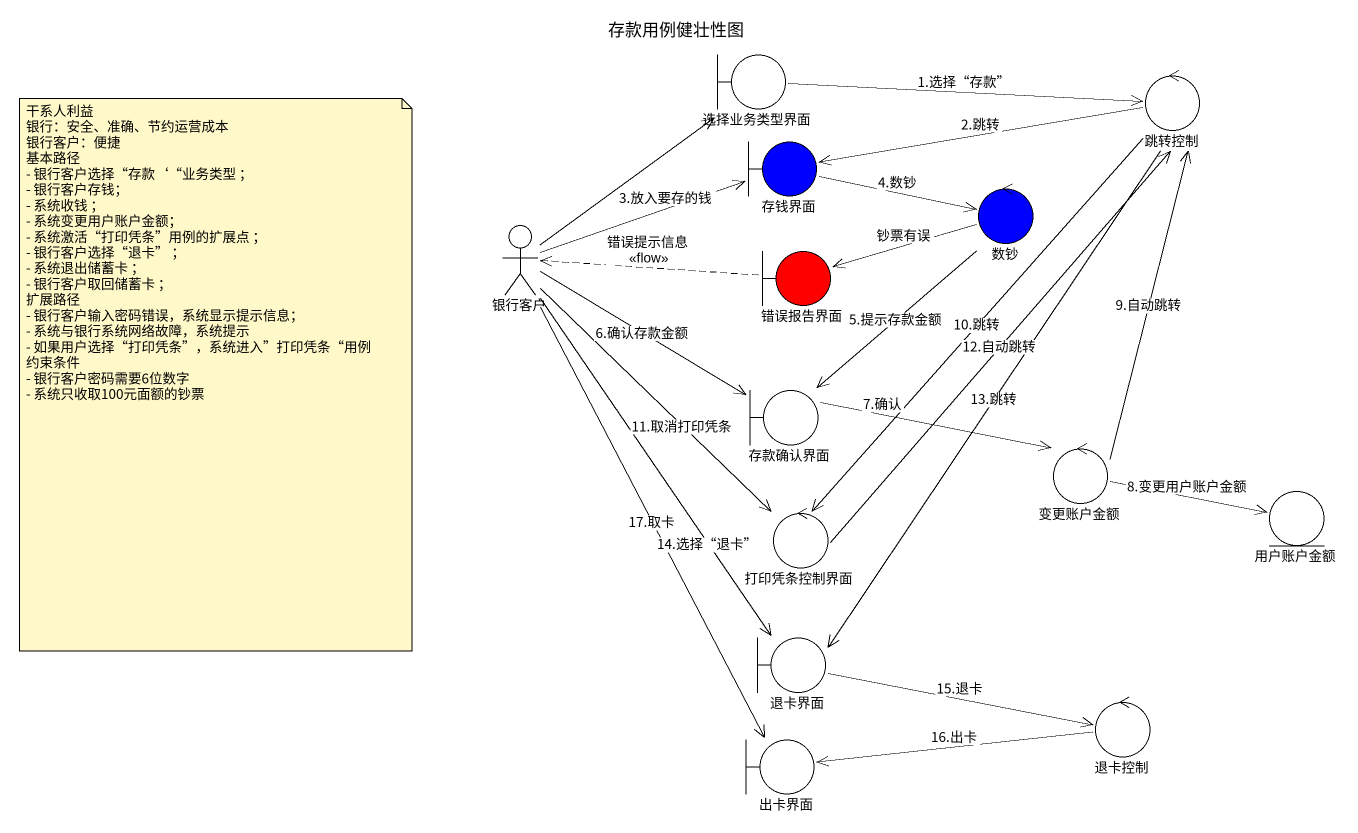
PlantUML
@startuml
title 存款用例健壮性图
boundary 选择业务类型界面
control 跳转控制
boundary 存钱界面 #0000FF
control 数钞 #0000FF
actor 银行客户
boundary 错误报告界面 #FF0000
boundary 存款确认界面
control 变更账户金额
entity 用户账户金额
control 打印凭条控制界面
boundary 退卡界面
control 退卡控制
boundary 出卡界面
选择业务类型界面 -right-> 跳转控制 : 1.选择“存款”
跳转控制 -left-> 存钱界面 : 2.跳转
跳转控制 --> 打印凭条控制界面 : 10.跳转
跳转控制 --> 退卡界面 : 13.跳转
存钱界面 -right-> 数钞 : 4.数钞
数钞 -left-> 错误报告界面 : 钞票有误
数钞 --> 存款确认界面 : 5.提示存款金额
银行客户 -up-> 选择业务类型界面
银行客户 -right-> 存钱界面 : 3.放入要存的钱
银行客户 -right-> 存款确认界面 : 6.确认存款金额
银行客户 --> 打印凭条控制界面 : 11.取消打印凭条
银行客户 --> 退卡界面 : 14.选择“退卡”
银行客户 --> 出卡界面 : 17.取卡
错误报告界面 .left.> 银行客户 : 错误提示信息\n<<flow>>
存款确认界面 -right-> 变更账户金额 : 7.确认
变更账户金额 -up-> 跳转控制 : 9.自动跳转
变更账户金额 -right-> 用户账户金额 : 8.变更用户账户金额
打印凭条控制界面 -up-> 跳转控制 : 12.自动跳转
退卡界面 -right-> 退卡控制 : 15.退卡
退卡控制 -left-> 出卡界面 : 16.出卡
note as N1
  干系人利益
  银行：安全、准确、节约运营成本
  银行客户：便捷
  基本路径
  - 银行客户选择“存款‘“业务类型 ；
  - 银行客户存钱；
  - 系统收钱 ；
  - 系统变更用户账户金额；
  - 系统激活“打印凭条”用例的扩展点 ；
  - 银行客户选择“退卡” ；
  - 系统退出储蓄卡 ；
  - 银行客户取回储蓄卡 ；
  扩展路径
  - 银行客户输入密码错误，系统显示提示信息；
  - 系统与银行系统网络故障，系统提示
  - 如果用户选择“打印凭条”，系统进入”打印凭条“用例
  约束条件
  - 银行客户密码需要6位数字
  - 系统只收取100元面额的钞票
end note
@enduml
